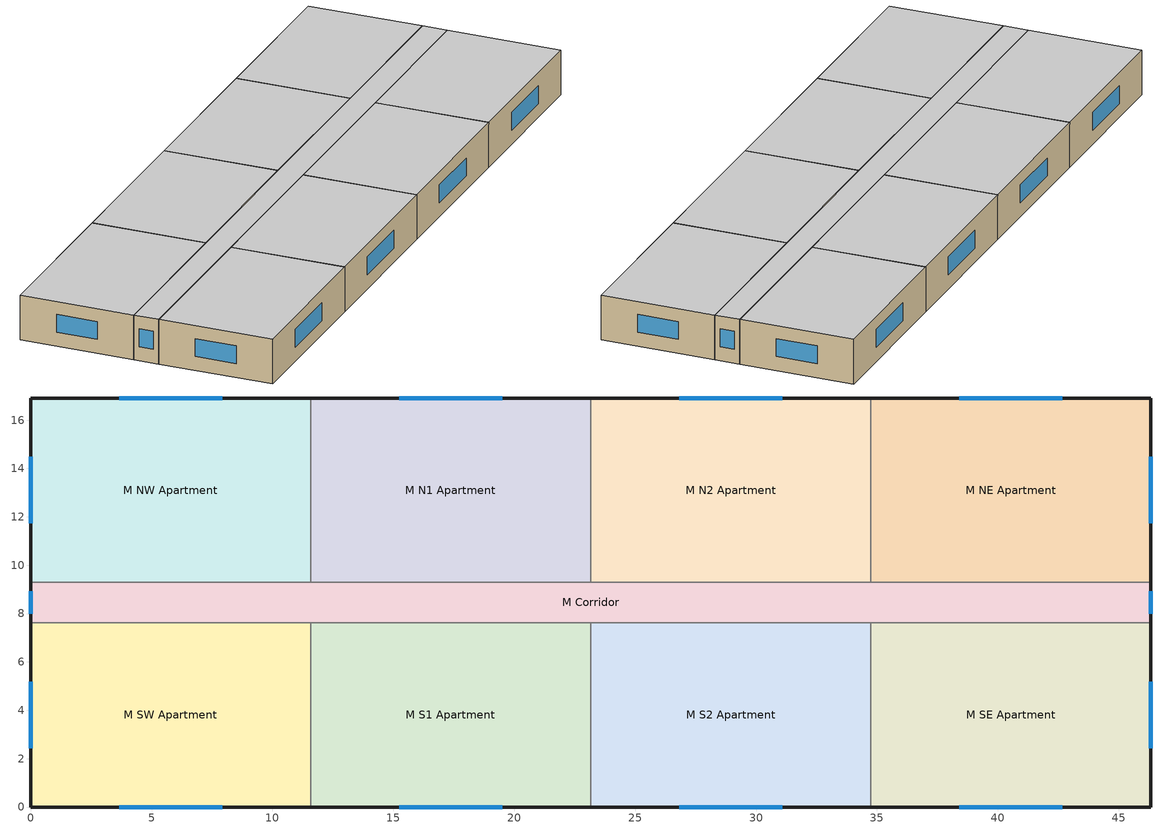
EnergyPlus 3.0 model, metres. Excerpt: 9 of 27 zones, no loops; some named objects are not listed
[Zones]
M SW Apartment
 floor adiabatic (INT-FLOOR-TOPSIDE): 0,7.62 11.58,7.62 11.58,0 0,0 z3.05
 wall outside (Steel-Framed_R-13 + R-7.5 ci_Ext-wall): 0,7.62 0,0 11.58,0 z3.05:6.1
 wall to M Corridor (Standard_Int-Wall): 11.58,7.62 0,7.62 z3.05:6.1
 wall to M S1 Apartment (Standard_Int-Wall): 11.58,0 11.58,7.62 z3.05:6.1
 window (std_window_UValue_3.237_SHGC_0.39_VT_0.495_west): 0,5.18 0,2.44 z4:5.22
 window (std_window_UValue_3.237_SHGC_0.39_VT_0.495): 3.66,0 7.92,0 z4:5.22
 ceiling adiabatic (INT-FLOOR-UNDERSIDE): 11.58,0 11.58,7.62 0,7.62 0,0 z6.1
M NW Apartment
 floor adiabatic (INT-FLOOR-TOPSIDE): 0,16.92 11.58,16.92 11.58,9.3 0,9.3 z3.05
 wall outside (Steel-Framed_R-13 + R-7.5 ci_Ext-wall): 11.58,16.92 0,16.92 0,9.3 z3.05:6.1
 wall to M Corridor (Standard_Int-Wall): 0,9.3 11.58,9.3 z3.05:6.1
 wall to M N1 Apartment (Standard_Int-Wall): 11.58,9.3 11.58,16.92 z3.05:6.1
 window (std_window_UValue_3.237_SHGC_0.39_VT_0.495_north): 7.92,16.92 3.66,16.92 z4:5.22
 window (std_window_UValue_3.237_SHGC_0.39_VT_0.495_west): 0,14.48 0,11.73 z4:5.22
 ceiling adiabatic (INT-FLOOR-UNDERSIDE): 11.58,9.3 11.58,16.92 0,16.92 0,9.3 z6.1
M SE Apartment
 floor adiabatic (INT-FLOOR-TOPSIDE): 34.75,7.62 46.33,7.62 46.33,0 34.75,0 z3.05
 wall outside (Steel-Framed_R-13 + R-7.5 ci_Ext-wall): 34.75,0 46.33,0 46.33,7.62 z3.05:6.1
 wall to M Corridor (Standard_Int-Wall): 46.33,7.62 34.75,7.62 z3.05:6.1
 wall to M S2 Apartment (Standard_Int-Wall): 34.75,7.62 34.75,0 z3.05:6.1
 window (std_window_UValue_3.237_SHGC_0.39_VT_0.495_east): 46.33,2.44 46.33,5.18 z4:5.22
 window (std_window_UValue_3.237_SHGC_0.39_VT_0.495): 38.4,0 42.67,0 z4:5.22
 ceiling adiabatic (INT-FLOOR-UNDERSIDE): 46.33,0 46.33,7.62 34.75,7.62 34.75,0 z6.1
M NE Apartment
 floor adiabatic (INT-FLOOR-TOPSIDE): 34.75,16.92 46.33,16.92 46.33,9.3 34.75,9.3 z3.05
 wall outside (Steel-Framed_R-13 + R-7.5 ci_Ext-wall): 46.33,9.3 46.33,16.92 34.75,16.92 z3.05:6.1
 wall to M Corridor (Standard_Int-Wall): 34.75,9.3 46.33,9.3 z3.05:6.1
 wall to M N2 Apartment (Standard_Int-Wall): 34.75,16.92 34.75,9.3 z3.05:6.1
 window (std_window_UValue_3.237_SHGC_0.39_VT_0.495_north): 42.67,16.92 38.4,16.92 z4:5.22
 window (std_window_UValue_3.237_SHGC_0.39_VT_0.495_east): 46.33,11.73 46.33,14.48 z4:5.22
 ceiling adiabatic (INT-FLOOR-UNDERSIDE): 46.33,9.3 46.33,16.92 34.75,16.92 34.75,9.3 z6.1
M N1 Apartment
 floor adiabatic (INT-FLOOR-TOPSIDE): 11.58,16.92 23.16,16.92 23.16,9.3 11.58,9.3 z3.05
 wall outside (Steel-Framed_R-13 + R-7.5 ci_Ext-wall): 23.16,16.92 11.58,16.92 z3.05:6.1
 wall to M Corridor (Standard_Int-Wall): 11.58,9.3 23.16,9.3 z3.05:6.1
 wall to M N2 Apartment (Standard_Int-Wall): 23.16,9.3 23.16,16.92 z3.05:6.1
 window (std_window_UValue_3.237_SHGC_0.39_VT_0.495_north): 19.51,16.92 15.24,16.92 z4:5.22
 ceiling adiabatic (INT-FLOOR-UNDERSIDE): 23.16,9.3 23.16,16.92 11.58,16.92 11.58,9.3 z6.1
M N2 Apartment
 floor adiabatic (INT-FLOOR-TOPSIDE): 23.16,16.92 34.75,16.92 34.75,9.3 23.16,9.3 z3.05
 wall outside (Steel-Framed_R-13 + R-7.5 ci_Ext-wall): 34.75,16.92 23.16,16.92 z3.05:6.1
 wall to M Corridor (Standard_Int-Wall): 23.16,9.3 34.75,9.3 z3.05:6.1
 window (std_window_UValue_3.237_SHGC_0.39_VT_0.495_north): 31.09,16.92 26.82,16.92 z4:5.22
 ceiling adiabatic (INT-FLOOR-UNDERSIDE): 34.75,9.3 34.75,16.92 23.16,16.92 23.16,9.3 z6.1
M S1 Apartment
 floor adiabatic (INT-FLOOR-TOPSIDE): 11.58,7.62 23.16,7.62 23.16,0 11.58,0 z3.05
 wall outside (Steel-Framed_R-13 + R-7.5 ci_Ext-wall): 11.58,0 23.16,0 z3.05:6.1
 wall to M Corridor (Standard_Int-Wall): 23.16,7.62 11.58,7.62 z3.05:6.1
 wall to M S2 Apartment (Standard_Int-Wall): 23.16,0 23.16,7.62 z3.05:6.1
 window (std_window_UValue_3.237_SHGC_0.39_VT_0.495): 15.24,0 19.51,0 z4:5.22
 ceiling adiabatic (INT-FLOOR-UNDERSIDE): 23.16,0 23.16,7.62 11.58,7.62 11.58,0 z6.1
M S2 Apartment
 floor adiabatic (INT-FLOOR-TOPSIDE): 23.16,7.62 34.75,7.62 34.75,0 23.16,0 z3.05
 wall outside (Steel-Framed_R-13 + R-7.5 ci_Ext-wall): 23.16,0 34.75,0 z3.05:6.1
 wall to M Corridor (Standard_Int-Wall): 34.75,7.62 23.16,7.62 z3.05:6.1
 window (std_window_UValue_3.237_SHGC_0.39_VT_0.495): 26.82,0 31.09,0 z4:5.22
 ceiling adiabatic (INT-FLOOR-UNDERSIDE): 34.75,0 34.75,7.62 23.16,7.62 23.16,0 z6.1
M Corridor
 floor adiabatic (INT-FLOOR-TOPSIDE): 0,9.3 46.33,9.3 46.33,7.62 0,7.62 z3.05
 wall outside (Steel-Framed_R-13 + R-7.5 ci_Ext-wall): 0,9.3 0,7.62 / 46.33,7.62 46.33,9.3 z3.05:6.1
 window (std_window_UValue_3.237_SHGC_0.39_VT_0.495_west): 0,8.91 0,8 z4:5.22
 window (std_window_UValue_3.237_SHGC_0.39_VT_0.495_east): 46.33,8 46.33,8.91 z4:5.22
 ceiling adiabatic (INT-FLOOR-UNDERSIDE): 46.33,7.62 46.33,9.3 0,9.3 0,7.62 z6.1
[Building]
Benchmark Midrise Apartment Building New V1.0_3.0: North Axis=0; Terrain=City; Loads Convergence Tolerance Value=0.04; Temperature Convergence Tolerance Value=0.2; Solar Distribution=FullInteriorAndExterior; Maximum Number of Warmup Days=25
[Site:Location]
BALTIMORE_MD_USA TMY2-93721: Latitude {deg}=39.18; Longitude {deg}=-76.67; Time Zone {hr}=-5; Elevation {m}=47
[Site:GroundTemperature:BuildingSurface]
20.02, 20, 20.04, 20.08, 20.13, 20.19, 20.24, 20.27, 20.26, 20.25, 20.22, 20.16
[Site:WaterMainsTemperature]
Calculation Method=CORRELATION; Annual Average Outdoor Air Temperature {C}=12.56; Maximum Difference In Monthly Average Outdoor Air Temperatures {deltaC}=25.2
[SizingPeriod:DesignDay] Barometric Pressure {Pa}=100762; Rain Indicator=0; Snow Indicator=0; Day of Month=21; Daylight Saving Time Indicator=0; Humidity Indicating Type=WetBulb
Name | Maximum Dry-Bulb Temperature {C} | Daily Temperature Range {deltaC} | Humidity Indicating Conditions at Maximum Dry-Bulb | Wind Speed {m/s} | Wind Direction {deg} | Sky Clearness | Month | Day Type
BALTIMORE Ann Htg 99.6% Condns DB | -11 | 0 | -11 | 3.9 | 270 | 0 | 1 | WinterDesignDay
BALTIMORE Ann Clg .4% Condns DB=>MWB | 34.2 | 10.4 | 23.9 | 4.7 | 280 | 1 | 7 | SummerDesignDay
[WindowMaterial:Glazing]
Theoretical Glass [66]: Optical Data Type=SpectralAverage; Thickness=0.003; Solar Transmittance at Normal Incidence=0.3832; Front Side Solar Reflectance at Normal Incidence=0.5668; Back Side Solar Reflectance at Normal Incidence=0.5668; Visible Transmittance at Normal Incidence=0.495; Front Side Visible Reflectance at Normal Incidence=0.455; Back Side Visible Reflectance at Normal Incidence=0.455; Infrared Transmittance at Normal Incidence=0; Front Side Infrared Hemispherical Emissivity=0.9; Back Side Infrared Hemispherical Emissivity=0.9; Conductivity=0.0199; Dirt Correction Factor for Solar and Visible Transmittance=1; Solar Diffusing=No
[Material] Thermal Absorptance=0.9
Name | Roughness | Thickness | Conductivity | Density | Specific Heat | Solar Absorptance | Visible Absorptance | Thickness {m} | Conductivity {W/m-K} | Density {kg/m3} | Specific Heat {J/kg-K}
GP01 1/2 GYPSUM | Smooth | 0.0127 | 0.16 | 800 | 1090 | 0.7 | 0.5
Wall Insulation [10] | MediumRough | 0.0971 | 0.045 | 265 | 836.8 | 0.7 | 0.7
1/2IN Gypsum | Smooth | 0.0127 | 0.16 | 784.9 | 830 | 0.92 | 0.92
Std Wood 6inch | MediumSmooth |  |  |  |  | 0.7 | 0.7 | 0.15 | 0.12 | 540 | 1210
Std MAT-CC05 4  MW CONCRETE | Rough |  |  |  |  | 0.7 | 0.2 | 0.1 | 0.858 | 1968 | 836.8
[Material:NoMass] Thermal Absorptance=0.9; Solar Absorptance=0.7
Name | Roughness | Thermal Resistance {(m2-K)/W} | Visible Absorptance | Thermal Resistance {m2-K/W}
MAT-SHEATH | Rough | 0.3626 | 0.7
Std CP02 CARPET PAD | VeryRough |  | 0.8 | 0.21648
[Construction]
InteriorFurnishings: Std Wood 6inch
INT-FLOOR-TOPSIDE: Std MAT-CC05 4  MW CONCRETE, Std CP02 CARPET PAD
INT-FLOOR-UNDERSIDE: Std CP02 CARPET PAD, Std MAT-CC05 4  MW CONCRETE
std_window_UValue_3.237_SHGC_0.39_VT_0.495; std_window_UValue_3.237_SHGC_0.39_VT_0.495_east; std_window_UValue_3.237_SHGC_0.39_VT_0.495_north; std_window_UValue_3.237_SHGC_0.39_VT_0.495_west: Theoretical Glass [66]
Standard_Int-Wall: GP01 1/2 GYPSUM, GP01 1/2 GYPSUM
Steel-Framed_R-13 + R-7.5 ci_Ext-wall: MAT-SHEATH, Wall Insulation [10], 1/2IN Gypsum
[ComponentCost:LineItem]
LIGHTING EQUIP:M Corridor: Line Item Type=Lights; Item=M Corridor; Cost per Unit of Output Capacity=1
[Zone] Type=1; Multiplier=2; Ceiling Height=-9999; Part of Total Floor Area=Yes
Name | Volume
M SW Apartment; M NW Apartment; M SE Apartment; M NE Apartment; M N1 Apartment; M N2 Apartment; M S1 Apartment; M S2 Apartment | 268.964
M Corridor | 236.687
[InternalMass] Construction=InteriorFurnishings
Name | Zone | Surface Area
M SW Apartment_InternalMass_1 | M SW Apartment | 176.4974
M NW Apartment_InternalMass_1 | M NW Apartment | 176.4974
M SE Apartment_InternalMass_1 | M SE Apartment | 176.4974
M NE Apartment_InternalMass_1 | M NE Apartment | 176.4974
M N1 Apartment_InternalMass_1 | M N1 Apartment | 176.4974
M N2 Apartment_InternalMass_1 | M N2 Apartment | 176.4974
M S1 Apartment_InternalMass_1 | M S1 Apartment | 176.4974
M S2 Apartment_InternalMass_1 | M S2 Apartment | 176.4974
M Corridor_InternalMass_1 | M Corridor | 155.3169
[ZoneInfiltration] Schedule=INFIL_SCH; Design Volume Flow Rate Calculation Method=Flow/Zone; Constant Term Coefficient=1; Temperature Term Coefficient=0; Velocity Term Coefficient=0; Velocity Squared Term Coefficient=0
Name | Zone | Design Flow Rate {m3/s}
M SW Apartment_Infiltration | M SW Apartment | 0.0186
M NW Apartment_Infiltration | M NW Apartment | 0.0558
M SE Apartment_Infiltration | M SE Apartment | 0.008
M NE Apartment_Infiltration | M NE Apartment | 0.0062
M N1 Apartment_Infiltration | M N1 Apartment | 0.0336
M N2 Apartment_Infiltration | M N2 Apartment | 0.0336
M S1 Apartment_Infiltration | M S1 Apartment | 0.0112
M S2 Apartment_Infiltration | M S2 Apartment | 0.0112
[People] Schedule=APT_OCC_SCH; Number of People Calculation Method=People; Number of People=2.5; Fraction Radiant=0.3; User Specified Sensible Fraction=AUTOCALCULATE; Activity Level Schedule=ACTIVITY_SCH; Enable ASHRAE 55 Comfort Warnings=No; MRT Calculation=ZoneAveraged; Work Efficiency Schedule=WORK_EFF_SCH; Clothing Schedule=CLOTHING_SCH; Air Velocity Schedule=AIR_VELO_SCH; Thermal Comfort Report=FANGER
Name | Zone
M SW Apartment | M SW Apartment
M NW Apartment | M NW Apartment
M SE Apartment | M SE Apartment
M NE Apartment | M NE Apartment
M N1 Apartment | M N1 Apartment
M N2 Apartment | M N2 Apartment
M S1 Apartment | M S1 Apartment
M S2 Apartment | M S2 Apartment
[Lights] Design Level Calculation Method=LightingLevel; Return Air Fraction=0; Fraction Radiant=0.7; Fraction Visible=0.2; Fraction Replaceable=1; Return Air Fraction is Calculated from Plenum Temperature=No
Name | Zone | Schedule | Design Level {W}
M SW Apartment_Lights | M SW Apartment | APT_LIGHT_SCH | 341.9636
M NW Apartment_Lights | M NW Apartment | APT_LIGHT_SCH | 341.9636
M SE Apartment_Lights | M SE Apartment | APT_LIGHT_SCH | 341.9636
M NE Apartment_Lights | M NE Apartment | APT_LIGHT_SCH | 341.9636
M N1 Apartment_Lights | M N1 Apartment | APT_LIGHT_SCH | 341.9636
M N2 Apartment_Lights | M N2 Apartment | APT_LIGHT_SCH | 341.9636
M S1 Apartment_Lights | M S1 Apartment | APT_LIGHT_SCH | 341.9636
M S2 Apartment_Lights | M S2 Apartment | APT_LIGHT_SCH | 341.9636
M Corridor_Lights | M Corridor | COR_LIGHT_SCH | 417.8025
[ElectricEquipment] Schedule=APT_EQP_SCH; Design Level Calculation Method=EquipmentLevel; Design Level {W}=588.9717; Fraction Latent=0; Fraction Radiant=0.5; Fraction Lost=0
Name | Zone
M SW Apartment_PlugMisc_Equip | M SW Apartment
M NW Apartment_PlugMisc_Equip | M NW Apartment
M SE Apartment_PlugMisc_Equip | M SE Apartment
M NE Apartment_PlugMisc_Equip | M NE Apartment
M N1 Apartment_PlugMisc_Equip | M N1 Apartment
M N2 Apartment_PlugMisc_Equip | M N2 Apartment
M S1 Apartment_PlugMisc_Equip | M S1 Apartment
M S2 Apartment_PlugMisc_Equip | M S2 Apartment
[Exterior:Lights]
Exterior Facade Lighting: Schedule=ALWAYS_ON; Design Level=8299.47; Control Option=AstronomicalClock
[UtilityCost:Variable]
VA_MonthlyGasRates: Tariff=VA_EIAMonthlyRateGas; January Value=9.65; February Value=9.96; March Value=9.37; April Value=9.78; May Value=10.23; June Value=10.87; July Value=11.06; August Value=11.03; September Value=10.82; October Value=10.61; November Value=9.25; December Value=9.22
[Schedule:Compact]
APT_LIGHT_SCH: Fraction, Through: 12/31, For: AllDays, Until: 04:00, 0.067, Until: 05:00, 0.187, Until: 06:00, 0.394, Until: 07:00, 0.44, Until: 08:00, 0.393, Until: 09:00, 0.172, Until: 15:00, 0.119, Until: 16:00, 0.206, Until: 17:00, 0.439, Until: 18:00, 0.616, Until: 19:00, 0.829, Until: 20:00, 0.986, Until: 21:00, 1, Until: 22:00, 0.692, Until: 23:00, 0.384, Until: 24:00, 0.16
COR_LIGHT_SCH; INFIL_SCH; ALWAYS_ON: Through: 12/31, For: AllDays, Until: 24:00, 1
APT_OCC_SCH: Through: 12/31, For: AllDays, Until: 7:00, 1, Until: 8:00, 0.85, Until: 9:00, 0.39, Until: 16:00, 0.25, Until: 17:00, 0.3, Until: 18:00, 0.52, Until: 21:00, 0.87, Until: 24:00, 1
APT_EQP_SCH: Through: 12/31, For: AllDays, Until: 1:00, 0.45, Until: 2:00, 0.41, Until: 3:00, 0.39, Until: 5:00, 0.38, Until: 6:00, 0.43, Until: 7:00, 0.54, Until: 8:00, 0.65, Until: 9:00, 0.66, Until: 10:00, 0.67, Until: 11:00, 0.69, Until: 12:00, 0.7, Until: 13:00, 0.69, Until: 14:00, 0.66, Until: 15:00, 0.65, Until: 16:00, 0.68, Until: 17:00, 0.8, Until: 19:00, 1, Until: 20:00, 0.93, Until: 21:00, 0.89, Until: 22:00, 0.85, Until: 23:00, 0.71, Until: 24:00, 0.58
ACTIVITY_SCH: Through: 12/31, For: AllDays, Until: 24:00, 120
WORK_EFF_SCH: Through: 12/31, For: AllDays, Until: 24:00, 0
AIR_VELO_SCH: Through: 12/31, For: AllDays, Until: 24:00, 0.2
CLOTHING_SCH: Through: 04/30, For: AllDays, Until: 24:00, 1, Through: 09/30, For: AllDays, Until: 24:00, 0.5, Through: 12/31, For: AllDays, Until: 24:00, 1
